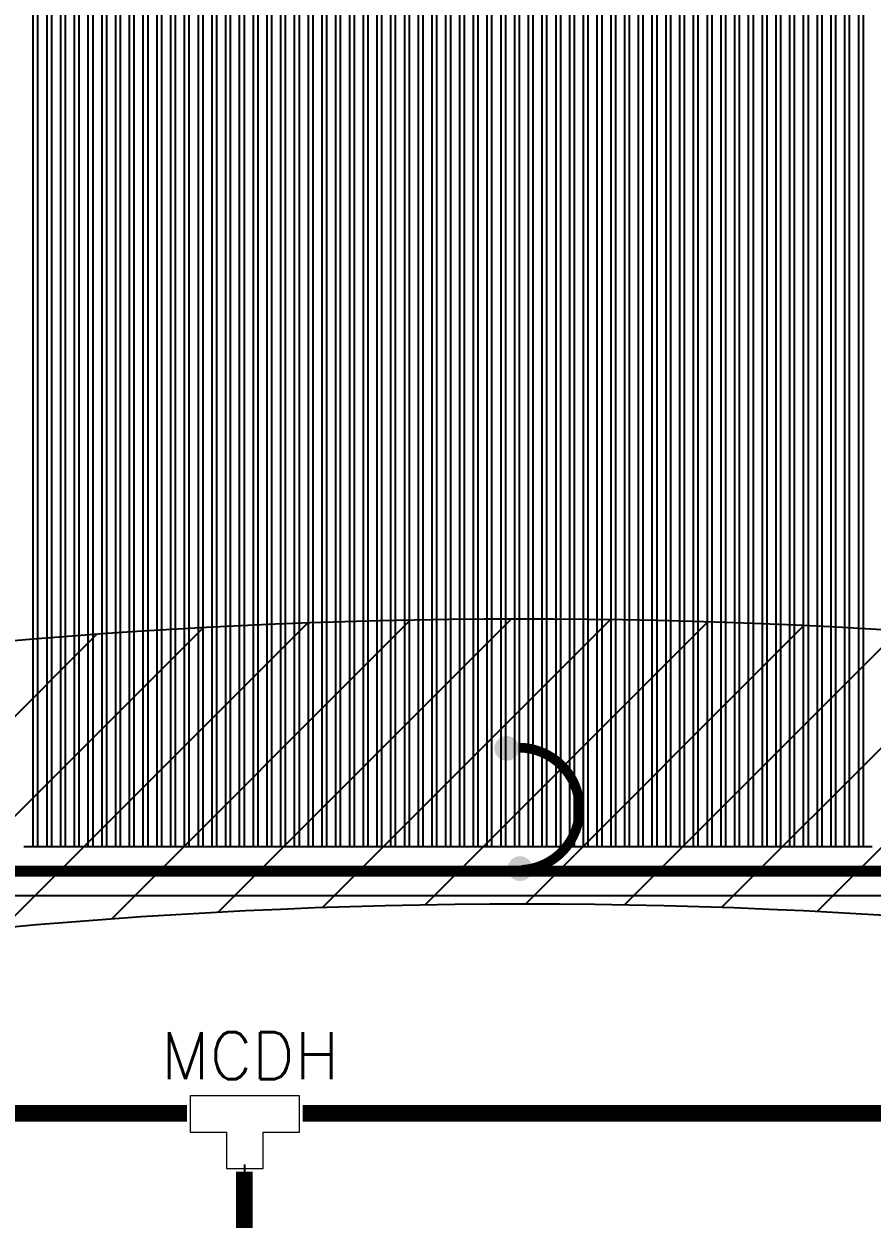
# Model space of a CAD drawing. Header units: millimetres. Extents: x -107267 to 109426, y -98906 to 83910.
# Drawn here: x 9564 to 13380, y -16538 to -11160 of the extents above; entities that cross this region are included whole.
import ezdxf

# ---------------------------------------------------------------- set-up
doc = ezdxf.new("R2010")
doc.units = ezdxf.units.MM
for name, pattern in [('ACAD_ISO10W100', [18, 12, -3, 0, -3]), ('ACAD_ISO12W100', [21, 12, -3, 0, -3, 0, -3]), ('HIDDEN2', [0.1875, 0.125, -0.0625])]:
    doc.linetypes.add(name, pattern=pattern)
for name, color, linetype in [('00 - ZONA DE PROTEÇÃO', 4, 'Continuous'), ('00 - Zona de proteção 2d', 4, 'Continuous'), ('Top (Plan) View-MISC', 7, 'Continuous')]:
    doc.layers.add(name, color=color, linetype=linetype)
for name, color, linetype, lineweight in [('000-M3G-MALHA NOVA', 5, 'ACAD_ISO10W100', 0), ('00_m3g_spda_ater_cabo50', 1, 'Continuous', 9), ('00_SPDA_captacao_novo', 5, 'Continuous', 9)]:
    doc.layers.add(name, color=color, linetype=linetype, lineweight=lineweight)
doc.styles.add('PDR2.0', font='romans.shx', dxfattribs={"height": 2})

# ---------------------------------------------------------------- blocks, each defined once
blk = doc.blocks.new('*U24')
at = {"lineweight": 9, "style": 'PDR2.0'}
blk.add_text('MCDH', height=1.7, dxfattribs=at).set_placement((-3.015, 1.248))
at = {"color": 255, "lineweight": 0}
blk.add_wipeout([(-2.085, 0.773), (-2.085, -0.773), (-0.773, -0.773), (-0.773, -2.085), (0.773, -2.085), (0.773, -0.773), (2.085, -0.773), (2.085, 0.773)], dxfattribs=at)
at = {"lineweight": 9}
blk.add_lwpolyline([(-0.656, -0.656), (-0.656, -1.968), (0.656, -1.968), (0.656, -0.656), (1.968, -0.656), (1.968, 0.656), (0.656, 0.656), (-0.656, 0.656), (-1.968, 0.656), (-1.968, -0.656)], close=True, dxfattribs=at)
blk = doc.blocks.new('*U343')
at = {"layer": 'Top (Plan) View-MISC', "color": 0, "linetype": 'ByBlock', "lineweight": -2}
blk.add_line((-12967.7, -15081.9), (23207.9, -15081.9), dxfattribs=at)
blk = doc.blocks.new('*U481')
at = {"layer": 'Top (Plan) View-MISC', "color": 0, "linetype": 'ByBlock', "lineweight": -2}
for p, q in [((9563.5, -14861.9), (9604.2, -14861.9)), ((9625.4, -14861.9), (9666.1, -14861.9)), ((9687.3, -14861.9), (9728, -14861.9)), ((9749.2, -14861.9), (9789.9, -14861.9)), ((9811.1, -14861.9), (9851.8, -14861.9)), ((9873, -14861.9), (9913.7, -14861.9)), ((9934.9, -14861.9), (9975.6, -14861.9)), ((9996.8, -14861.9), (10037.5, -14861.9)), ((10058.7, -14861.9), (10099.4, -14861.9)), ((10120.6, -14861.9), (10161.3, -14861.9)), ((10182.5, -14861.9), (10223.2, -14861.9)), ((10244.4, -14861.9), (10285.1, -14861.9)), ((10306.3, -14861.9), (10347, -14861.9)), ((10368.2, -14861.9), (10408.9, -14861.9)), ((10430.1, -14861.9), (10470.8, -14861.9)), ((10492, -14861.9), (10532.7, -14861.9)), ((10553.9, -14861.9), (10594.6, -14861.9)), ((10615.8, -14861.9), (10656.5, -14861.9)), ((10677.7, -14861.9), (10718.4, -14861.9)), ((10739.6, -14861.9), (10780.3, -14861.9)), ((10801.5, -14861.9), (10842.2, -14861.9)), ((10863.4, -14861.9), (10904.1, -14861.9)), ((10925.3, -14861.9), (10966, -14861.9)), ((10987.2, -14861.9), (11027.9, -14861.9)), ((11049.1, -14861.9), (11089.8, -14861.9)), ((11111, -14861.9), (11151.7, -14861.9)), ((11172.9, -14861.9), (11213.6, -14861.9)), ((11234.8, -14861.9), (11275.5, -14861.9)), ((11296.7, -14861.9), (11337.4, -14861.9)), ((11358.6, -14861.9), (11399.3, -14861.9)), ((11420.5, -14861.9), (11461.2, -14861.9)), ((11482.4, -14861.9), (11523.1, -14861.9)), ((11544.3, -14861.9), (11585, -14861.9)), ((11606.2, -14861.9), (11646.9, -14861.9)), ((11668.1, -14861.9), (11708.8, -14861.9)), ((11730, -14861.9), (11770.7, -14861.9)), ((11791.9, -14861.9), (11832.6, -14861.9)), ((11853.8, -14861.9), (11894.5, -14861.9)), ((11915.7, -14861.9), (11956.4, -14861.9)), ((11977.6, -14861.9), (12018.3, -14861.9)), ((12039.5, -14861.9), (12080.2, -14861.9)), ((12101.4, -14861.9), (12142.1, -14861.9)), ((12163.3, -14861.9), (12204, -14861.9)), ((12225.2, -14861.9), (12265.9, -14861.9)), ((12287.1, -14861.9), (12327.8, -14861.9)), ((12349, -14861.9), (12389.7, -14861.9)), ((12410.9, -14861.9), (12451.6, -14861.9)), ((12472.8, -14861.9), (12513.5, -14861.9)), ((12534.7, -14861.9), (12575.4, -14861.9)), ((12596.6, -14861.9), (12637.3, -14861.9)), ((12658.5, -14861.9), (12699.2, -14861.9)), ((12720.4, -14861.9), (12761.1, -14861.9)), ((12782.3, -14861.9), (12823, -14861.9)), ((12844.2, -14861.9), (12884.9, -14861.9)), ((12906.1, -14861.9), (12946.8, -14861.9)), ((12968, -14861.9), (13008.7, -14861.9)), ((13029.9, -14861.9), (13070.6, -14861.9)), ((13091.8, -14861.9), (13132.5, -14861.9)), ((13153.7, -14861.9), (13194.4, -14861.9)), ((13215.6, -14861.9), (13256.3, -14861.9)), ((13277.5, -14861.9), (13318.2, -14861.9)), ((13339.4, -14861.9), (13380.1, -14861.9))]:
    blk.add_line(p, q, dxfattribs=at)
blk = doc.blocks.new('*U647')
at = {"layer": 'Top (Plan) View-MISC', "color": 0, "linetype": 'ByBlock', "lineweight": -2}
for p, q in [((13318.2, -7621.9), (13318.2, -14861.9)), ((13339.4, -7621.9), (13339.4, -14861.9)), ((13318.2, -14861.9), (13339.4, -14861.9))]:
    blk.add_line(p, q, dxfattribs=at)
blk = doc.blocks.new('*U648')
at = {"layer": 'Top (Plan) View-MISC', "color": 0, "linetype": 'ByBlock', "lineweight": -2}
for p, q in [((13256.3, -7621.9), (13256.3, -14861.9)), ((13277.5, -7621.9), (13277.5, -14861.9)), ((13256.3, -14861.9), (13277.5, -14861.9))]:
    blk.add_line(p, q, dxfattribs=at)
blk = doc.blocks.new('*U649')
at = {"layer": 'Top (Plan) View-MISC', "color": 0, "linetype": 'ByBlock', "lineweight": -2}
for p, q in [((13194.4, -7621.9), (13194.4, -14861.9)), ((13215.6, -7621.9), (13215.6, -14861.9)), ((13194.4, -14861.9), (13215.6, -14861.9))]:
    blk.add_line(p, q, dxfattribs=at)
blk = doc.blocks.new('*U650')
at = {"layer": 'Top (Plan) View-MISC', "color": 0, "linetype": 'ByBlock', "lineweight": -2}
for p, q in [((13132.5, -7621.9), (13132.5, -14861.9)), ((13153.7, -7621.9), (13153.7, -14861.9)), ((13132.5, -14861.9), (13153.7, -14861.9))]:
    blk.add_line(p, q, dxfattribs=at)
blk = doc.blocks.new('*U651')
at = {"layer": 'Top (Plan) View-MISC', "color": 0, "linetype": 'ByBlock', "lineweight": -2}
for p, q in [((13070.6, -7621.9), (13070.6, -14861.9)), ((13091.8, -7621.9), (13091.8, -14861.9)), ((13070.6, -14861.9), (13091.8, -14861.9))]:
    blk.add_line(p, q, dxfattribs=at)
blk = doc.blocks.new('*U652')
at = {"layer": 'Top (Plan) View-MISC', "color": 0, "linetype": 'ByBlock', "lineweight": -2}
for p, q in [((13008.7, -7621.9), (13008.7, -14861.9)), ((13029.9, -7621.9), (13029.9, -14861.9)), ((13008.7, -14861.9), (13029.9, -14861.9))]:
    blk.add_line(p, q, dxfattribs=at)
blk = doc.blocks.new('*U653')
at = {"layer": 'Top (Plan) View-MISC', "color": 0, "linetype": 'ByBlock', "lineweight": -2}
for p, q in [((12946.8, -7621.9), (12946.8, -14861.9)), ((12968, -7621.9), (12968, -14861.9)), ((12946.8, -14861.9), (12968, -14861.9))]:
    blk.add_line(p, q, dxfattribs=at)
blk = doc.blocks.new('*U654')
at = {"layer": 'Top (Plan) View-MISC', "color": 0, "linetype": 'ByBlock', "lineweight": -2}
for p, q in [((12884.9, -7621.9), (12884.9, -14861.9)), ((12906.1, -7621.9), (12906.1, -14861.9)), ((12884.9, -14861.9), (12906.1, -14861.9))]:
    blk.add_line(p, q, dxfattribs=at)
blk = doc.blocks.new('*U655')
at = {"layer": 'Top (Plan) View-MISC', "color": 0, "linetype": 'ByBlock', "lineweight": -2}
for p, q in [((12823, -7621.9), (12823, -14861.9)), ((12844.2, -7621.9), (12844.2, -14861.9)), ((12823, -14861.9), (12844.2, -14861.9))]:
    blk.add_line(p, q, dxfattribs=at)
blk = doc.blocks.new('*U656')
at = {"layer": 'Top (Plan) View-MISC', "color": 0, "linetype": 'ByBlock', "lineweight": -2}
for p, q in [((12761.1, -7621.9), (12761.1, -14861.9)), ((12782.3, -7621.9), (12782.3, -14861.9)), ((12761.1, -14861.9), (12782.3, -14861.9))]:
    blk.add_line(p, q, dxfattribs=at)
blk = doc.blocks.new('*U657')
at = {"layer": 'Top (Plan) View-MISC', "color": 0, "linetype": 'ByBlock', "lineweight": -2}
for p, q in [((12699.2, -7621.9), (12699.2, -14861.9)), ((12720.4, -7621.9), (12720.4, -14861.9)), ((12699.2, -14861.9), (12720.4, -14861.9))]:
    blk.add_line(p, q, dxfattribs=at)
blk = doc.blocks.new('*U658')
at = {"layer": 'Top (Plan) View-MISC', "color": 0, "linetype": 'ByBlock', "lineweight": -2}
for p, q in [((12637.3, -7621.9), (12637.3, -14861.9)), ((12658.5, -7621.9), (12658.5, -14861.9)), ((12637.3, -14861.9), (12658.5, -14861.9))]:
    blk.add_line(p, q, dxfattribs=at)
blk = doc.blocks.new('*U659')
at = {"layer": 'Top (Plan) View-MISC', "color": 0, "linetype": 'ByBlock', "lineweight": -2}
for p, q in [((12575.4, -7621.9), (12575.4, -14861.9)), ((12596.6, -7621.9), (12596.6, -14861.9)), ((12575.4, -14861.9), (12596.6, -14861.9))]:
    blk.add_line(p, q, dxfattribs=at)
blk = doc.blocks.new('*U660')
at = {"layer": 'Top (Plan) View-MISC', "color": 0, "linetype": 'ByBlock', "lineweight": -2}
for p, q in [((12513.5, -7621.9), (12513.5, -14861.9)), ((12534.7, -7621.9), (12534.7, -14861.9)), ((12513.5, -14861.9), (12534.7, -14861.9))]:
    blk.add_line(p, q, dxfattribs=at)
blk = doc.blocks.new('*U661')
at = {"layer": 'Top (Plan) View-MISC', "color": 0, "linetype": 'ByBlock', "lineweight": -2}
for p, q in [((12451.6, -7621.9), (12451.6, -14861.9)), ((12472.8, -7621.9), (12472.8, -14861.9)), ((12451.6, -14861.9), (12472.8, -14861.9))]:
    blk.add_line(p, q, dxfattribs=at)
blk = doc.blocks.new('*U662')
at = {"layer": 'Top (Plan) View-MISC', "color": 0, "linetype": 'ByBlock', "lineweight": -2}
for p, q in [((12389.7, -7621.9), (12389.7, -14861.9)), ((12410.9, -7621.9), (12410.9, -14861.9)), ((12389.7, -14861.9), (12410.9, -14861.9))]:
    blk.add_line(p, q, dxfattribs=at)
blk = doc.blocks.new('*U663')
at = {"layer": 'Top (Plan) View-MISC', "color": 0, "linetype": 'ByBlock', "lineweight": -2}
for p, q in [((12327.8, -7621.9), (12327.8, -14861.9)), ((12349, -7621.9), (12349, -14861.9)), ((12327.8, -14861.9), (12349, -14861.9))]:
    blk.add_line(p, q, dxfattribs=at)
blk = doc.blocks.new('*U664')
at = {"layer": 'Top (Plan) View-MISC', "color": 0, "linetype": 'ByBlock', "lineweight": -2}
for p, q in [((12265.9, -7621.9), (12265.9, -14861.9)), ((12287.1, -7621.9), (12287.1, -14861.9)), ((12265.9, -14861.9), (12287.1, -14861.9))]:
    blk.add_line(p, q, dxfattribs=at)
blk = doc.blocks.new('*U665')
at = {"layer": 'Top (Plan) View-MISC', "color": 0, "linetype": 'ByBlock', "lineweight": -2}
for p, q in [((12204, -7621.9), (12204, -14861.9)), ((12225.2, -7621.9), (12225.2, -14861.9)), ((12204, -14861.9), (12225.2, -14861.9))]:
    blk.add_line(p, q, dxfattribs=at)
blk = doc.blocks.new('*U666')
at = {"layer": 'Top (Plan) View-MISC', "color": 0, "linetype": 'ByBlock', "lineweight": -2}
for p, q in [((12142.1, -7621.9), (12142.1, -14861.9)), ((12163.3, -7621.9), (12163.3, -14861.9)), ((12142.1, -14861.9), (12163.3, -14861.9))]:
    blk.add_line(p, q, dxfattribs=at)
blk = doc.blocks.new('*U667')
at = {"layer": 'Top (Plan) View-MISC', "color": 0, "linetype": 'ByBlock', "lineweight": -2}
for p, q in [((12080.2, -7621.9), (12080.2, -14861.9)), ((12101.4, -7621.9), (12101.4, -14861.9)), ((12080.2, -14861.9), (12101.4, -14861.9))]:
    blk.add_line(p, q, dxfattribs=at)
blk = doc.blocks.new('*U668')
at = {"layer": 'Top (Plan) View-MISC', "color": 0, "linetype": 'ByBlock', "lineweight": -2}
for p, q in [((12018.3, -7621.9), (12018.3, -14861.9)), ((12039.5, -7621.9), (12039.5, -14861.9)), ((12018.3, -14861.9), (12039.5, -14861.9))]:
    blk.add_line(p, q, dxfattribs=at)
blk = doc.blocks.new('*U669')
at = {"layer": 'Top (Plan) View-MISC', "color": 0, "linetype": 'ByBlock', "lineweight": -2}
for p, q in [((11956.4, -7621.9), (11956.4, -14861.9)), ((11977.6, -7621.9), (11977.6, -14861.9)), ((11956.4, -14861.9), (11977.6, -14861.9))]:
    blk.add_line(p, q, dxfattribs=at)
blk = doc.blocks.new('*U670')
at = {"layer": 'Top (Plan) View-MISC', "color": 0, "linetype": 'ByBlock', "lineweight": -2}
for p, q in [((11894.5, -7621.9), (11894.5, -14861.9)), ((11915.7, -7621.9), (11915.7, -14861.9)), ((11894.5, -14861.9), (11915.7, -14861.9))]:
    blk.add_line(p, q, dxfattribs=at)
blk = doc.blocks.new('*U671')
at = {"layer": 'Top (Plan) View-MISC', "color": 0, "linetype": 'ByBlock', "lineweight": -2}
for p, q in [((11832.6, -7621.9), (11832.6, -14861.9)), ((11853.8, -7621.9), (11853.8, -14861.9)), ((11832.6, -14861.9), (11853.8, -14861.9))]:
    blk.add_line(p, q, dxfattribs=at)
blk = doc.blocks.new('*U672')
at = {"layer": 'Top (Plan) View-MISC', "color": 0, "linetype": 'ByBlock', "lineweight": -2}
for p, q in [((11770.7, -7621.9), (11770.7, -14861.9)), ((11791.9, -7621.9), (11791.9, -14861.9)), ((11770.7, -14861.9), (11791.9, -14861.9))]:
    blk.add_line(p, q, dxfattribs=at)
blk = doc.blocks.new('*U673')
at = {"layer": 'Top (Plan) View-MISC', "color": 0, "linetype": 'ByBlock', "lineweight": -2}
for p, q in [((11708.8, -7621.9), (11708.8, -14861.9)), ((11730, -7621.9), (11730, -14861.9)), ((11708.8, -14861.9), (11730, -14861.9))]:
    blk.add_line(p, q, dxfattribs=at)
blk = doc.blocks.new('*U674')
at = {"layer": 'Top (Plan) View-MISC', "color": 0, "linetype": 'ByBlock', "lineweight": -2}
for p, q in [((11646.9, -7621.9), (11646.9, -14861.9)), ((11668.1, -7621.9), (11668.1, -14861.9)), ((11646.9, -14861.9), (11668.1, -14861.9))]:
    blk.add_line(p, q, dxfattribs=at)
blk = doc.blocks.new('*U675')
at = {"layer": 'Top (Plan) View-MISC', "color": 0, "linetype": 'ByBlock', "lineweight": -2}
for p, q in [((11585, -7621.9), (11585, -14861.9)), ((11606.2, -7621.9), (11606.2, -14861.9)), ((11585, -14861.9), (11606.2, -14861.9))]:
    blk.add_line(p, q, dxfattribs=at)
blk = doc.blocks.new('*U676')
at = {"layer": 'Top (Plan) View-MISC', "color": 0, "linetype": 'ByBlock', "lineweight": -2}
for p, q in [((11523.1, -7621.9), (11523.1, -14861.9)), ((11544.3, -7621.9), (11544.3, -14861.9)), ((11523.1, -14861.9), (11544.3, -14861.9))]:
    blk.add_line(p, q, dxfattribs=at)
blk = doc.blocks.new('*U677')
at = {"layer": 'Top (Plan) View-MISC', "color": 0, "linetype": 'ByBlock', "lineweight": -2}
for p, q in [((11461.2, -7621.9), (11461.2, -14861.9)), ((11482.4, -7621.9), (11482.4, -14861.9)), ((11461.2, -14861.9), (11482.4, -14861.9))]:
    blk.add_line(p, q, dxfattribs=at)
blk = doc.blocks.new('*U678')
at = {"layer": 'Top (Plan) View-MISC', "color": 0, "linetype": 'ByBlock', "lineweight": -2}
for p, q in [((11399.3, -7621.9), (11399.3, -14861.9)), ((11420.5, -7621.9), (11420.5, -14861.9)), ((11399.3, -14861.9), (11420.5, -14861.9))]:
    blk.add_line(p, q, dxfattribs=at)
blk = doc.blocks.new('*U679')
at = {"layer": 'Top (Plan) View-MISC', "color": 0, "linetype": 'ByBlock', "lineweight": -2}
for p, q in [((11337.4, -7621.9), (11337.4, -14861.9)), ((11358.6, -7621.9), (11358.6, -14861.9)), ((11337.4, -14861.9), (11358.6, -14861.9))]:
    blk.add_line(p, q, dxfattribs=at)
blk = doc.blocks.new('*U680')
at = {"layer": 'Top (Plan) View-MISC', "color": 0, "linetype": 'ByBlock', "lineweight": -2}
for p, q in [((11275.5, -7621.9), (11275.5, -14861.9)), ((11296.7, -7621.9), (11296.7, -14861.9)), ((11275.5, -14861.9), (11296.7, -14861.9))]:
    blk.add_line(p, q, dxfattribs=at)
blk = doc.blocks.new('*U681')
at = {"layer": 'Top (Plan) View-MISC', "color": 0, "linetype": 'ByBlock', "lineweight": -2}
for p, q in [((11213.6, -7621.9), (11213.6, -14861.9)), ((11234.8, -7621.9), (11234.8, -14861.9)), ((11213.6, -14861.9), (11234.8, -14861.9))]:
    blk.add_line(p, q, dxfattribs=at)
blk = doc.blocks.new('*U682')
at = {"layer": 'Top (Plan) View-MISC', "color": 0, "linetype": 'ByBlock', "lineweight": -2}
for p, q in [((11151.7, -7621.9), (11151.7, -14861.9)), ((11172.9, -7621.9), (11172.9, -14861.9)), ((11151.7, -14861.9), (11172.9, -14861.9))]:
    blk.add_line(p, q, dxfattribs=at)
blk = doc.blocks.new('*U683')
at = {"layer": 'Top (Plan) View-MISC', "color": 0, "linetype": 'ByBlock', "lineweight": -2}
for p, q in [((11089.8, -7621.9), (11089.8, -14861.9)), ((11111, -7621.9), (11111, -14861.9)), ((11089.8, -14861.9), (11111, -14861.9))]:
    blk.add_line(p, q, dxfattribs=at)
blk = doc.blocks.new('*U684')
at = {"layer": 'Top (Plan) View-MISC', "color": 0, "linetype": 'ByBlock', "lineweight": -2}
for p, q in [((11027.9, -7621.9), (11027.9, -14861.9)), ((11049.1, -7621.9), (11049.1, -14861.9)), ((11027.9, -14861.9), (11049.1, -14861.9))]:
    blk.add_line(p, q, dxfattribs=at)
blk = doc.blocks.new('*U685')
at = {"layer": 'Top (Plan) View-MISC', "color": 0, "linetype": 'ByBlock', "lineweight": -2}
for p, q in [((10966, -7621.9), (10966, -14861.9)), ((10987.2, -7621.9), (10987.2, -14861.9)), ((10966, -14861.9), (10987.2, -14861.9))]:
    blk.add_line(p, q, dxfattribs=at)
blk = doc.blocks.new('*U686')
at = {"layer": 'Top (Plan) View-MISC', "color": 0, "linetype": 'ByBlock', "lineweight": -2}
for p, q in [((10904.1, -7621.9), (10904.1, -14861.9)), ((10925.3, -7621.9), (10925.3, -14861.9)), ((10904.1, -14861.9), (10925.3, -14861.9))]:
    blk.add_line(p, q, dxfattribs=at)
blk = doc.blocks.new('*U687')
at = {"layer": 'Top (Plan) View-MISC', "color": 0, "linetype": 'ByBlock', "lineweight": -2}
for p, q in [((10842.2, -7621.9), (10842.2, -14861.9)), ((10863.4, -7621.9), (10863.4, -14861.9)), ((10842.2, -14861.9), (10863.4, -14861.9))]:
    blk.add_line(p, q, dxfattribs=at)
blk = doc.blocks.new('*U688')
at = {"layer": 'Top (Plan) View-MISC', "color": 0, "linetype": 'ByBlock', "lineweight": -2}
for p, q in [((10780.3, -7621.9), (10780.3, -14861.9)), ((10801.5, -7621.9), (10801.5, -14861.9)), ((10780.3, -14861.9), (10801.5, -14861.9))]:
    blk.add_line(p, q, dxfattribs=at)
blk = doc.blocks.new('*U689')
at = {"layer": 'Top (Plan) View-MISC', "color": 0, "linetype": 'ByBlock', "lineweight": -2}
for p, q in [((10718.4, -7621.9), (10718.4, -14861.9)), ((10739.6, -7621.9), (10739.6, -14861.9)), ((10718.4, -14861.9), (10739.6, -14861.9))]:
    blk.add_line(p, q, dxfattribs=at)
blk = doc.blocks.new('*U690')
at = {"layer": 'Top (Plan) View-MISC', "color": 0, "linetype": 'ByBlock', "lineweight": -2}
for p, q in [((10656.5, -7621.9), (10656.5, -14861.9)), ((10677.7, -7621.9), (10677.7, -14861.9)), ((10656.5, -14861.9), (10677.7, -14861.9))]:
    blk.add_line(p, q, dxfattribs=at)
blk = doc.blocks.new('*U691')
at = {"layer": 'Top (Plan) View-MISC', "color": 0, "linetype": 'ByBlock', "lineweight": -2}
for p, q in [((10594.6, -7621.9), (10594.6, -14861.9)), ((10615.8, -7621.9), (10615.8, -14861.9)), ((10594.6, -14861.9), (10615.8, -14861.9))]:
    blk.add_line(p, q, dxfattribs=at)
blk = doc.blocks.new('*U692')
at = {"layer": 'Top (Plan) View-MISC', "color": 0, "linetype": 'ByBlock', "lineweight": -2}
for p, q in [((10532.7, -7621.9), (10532.7, -14861.9)), ((10553.9, -7621.9), (10553.9, -14861.9)), ((10532.7, -14861.9), (10553.9, -14861.9))]:
    blk.add_line(p, q, dxfattribs=at)
blk = doc.blocks.new('*U693')
at = {"layer": 'Top (Plan) View-MISC', "color": 0, "linetype": 'ByBlock', "lineweight": -2}
for p, q in [((10470.8, -7621.9), (10470.8, -14861.9)), ((10492, -7621.9), (10492, -14861.9)), ((10470.8, -14861.9), (10492, -14861.9))]:
    blk.add_line(p, q, dxfattribs=at)
blk = doc.blocks.new('*U694')
at = {"layer": 'Top (Plan) View-MISC', "color": 0, "linetype": 'ByBlock', "lineweight": -2}
for p, q in [((10408.9, -7621.9), (10408.9, -14861.9)), ((10430.1, -7621.9), (10430.1, -14861.9)), ((10408.9, -14861.9), (10430.1, -14861.9))]:
    blk.add_line(p, q, dxfattribs=at)
blk = doc.blocks.new('*U695')
at = {"layer": 'Top (Plan) View-MISC', "color": 0, "linetype": 'ByBlock', "lineweight": -2}
for p, q in [((10347, -7621.9), (10347, -14861.9)), ((10368.2, -7621.9), (10368.2, -14861.9)), ((10347, -14861.9), (10368.2, -14861.9))]:
    blk.add_line(p, q, dxfattribs=at)
blk = doc.blocks.new('*U696')
at = {"layer": 'Top (Plan) View-MISC', "color": 0, "linetype": 'ByBlock', "lineweight": -2}
for p, q in [((10285.1, -7621.9), (10285.1, -14861.9)), ((10306.3, -7621.9), (10306.3, -14861.9)), ((10285.1, -14861.9), (10306.3, -14861.9))]:
    blk.add_line(p, q, dxfattribs=at)
blk = doc.blocks.new('*U697')
at = {"layer": 'Top (Plan) View-MISC', "color": 0, "linetype": 'ByBlock', "lineweight": -2}
for p, q in [((10223.2, -7621.9), (10223.2, -14861.9)), ((10244.4, -7621.9), (10244.4, -14861.9)), ((10223.2, -14861.9), (10244.4, -14861.9))]:
    blk.add_line(p, q, dxfattribs=at)
blk = doc.blocks.new('*U698')
at = {"layer": 'Top (Plan) View-MISC', "color": 0, "linetype": 'ByBlock', "lineweight": -2}
for p, q in [((10161.3, -7621.9), (10161.3, -14861.9)), ((10182.5, -7621.9), (10182.5, -14861.9)), ((10161.3, -14861.9), (10182.5, -14861.9))]:
    blk.add_line(p, q, dxfattribs=at)
blk = doc.blocks.new('*U699')
at = {"layer": 'Top (Plan) View-MISC', "color": 0, "linetype": 'ByBlock', "lineweight": -2}
for p, q in [((10099.4, -7621.9), (10099.4, -14861.9)), ((10120.6, -7621.9), (10120.6, -14861.9)), ((10099.4, -14861.9), (10120.6, -14861.9))]:
    blk.add_line(p, q, dxfattribs=at)
blk = doc.blocks.new('*U700')
at = {"layer": 'Top (Plan) View-MISC', "color": 0, "linetype": 'ByBlock', "lineweight": -2}
for p, q in [((10037.5, -7621.9), (10037.5, -14861.9)), ((10058.7, -7621.9), (10058.7, -14861.9)), ((10037.5, -14861.9), (10058.7, -14861.9))]:
    blk.add_line(p, q, dxfattribs=at)
blk = doc.blocks.new('*U701')
at = {"layer": 'Top (Plan) View-MISC', "color": 0, "linetype": 'ByBlock', "lineweight": -2}
for p, q in [((9975.6, -7621.9), (9975.6, -14861.9)), ((9996.8, -7621.9), (9996.8, -14861.9)), ((9975.6, -14861.9), (9996.8, -14861.9))]:
    blk.add_line(p, q, dxfattribs=at)
blk = doc.blocks.new('*U702')
at = {"layer": 'Top (Plan) View-MISC', "color": 0, "linetype": 'ByBlock', "lineweight": -2}
for p, q in [((9913.7, -7621.9), (9913.7, -14861.9)), ((9934.9, -7621.9), (9934.9, -14861.9)), ((9913.7, -14861.9), (9934.9, -14861.9))]:
    blk.add_line(p, q, dxfattribs=at)
blk = doc.blocks.new('*U703')
at = {"layer": 'Top (Plan) View-MISC', "color": 0, "linetype": 'ByBlock', "lineweight": -2}
for p, q in [((9851.8, -7621.9), (9851.8, -14861.9)), ((9873, -7621.9), (9873, -14861.9)), ((9851.8, -14861.9), (9873, -14861.9))]:
    blk.add_line(p, q, dxfattribs=at)
blk = doc.blocks.new('*U704')
at = {"layer": 'Top (Plan) View-MISC', "color": 0, "linetype": 'ByBlock', "lineweight": -2}
for p, q in [((9789.9, -7621.9), (9789.9, -14861.9)), ((9811.1, -7621.9), (9811.1, -14861.9)), ((9789.9, -14861.9), (9811.1, -14861.9))]:
    blk.add_line(p, q, dxfattribs=at)
blk = doc.blocks.new('*U705')
at = {"layer": 'Top (Plan) View-MISC', "color": 0, "linetype": 'ByBlock', "lineweight": -2}
for p, q in [((9728, -7621.9), (9728, -14861.9)), ((9749.2, -7621.9), (9749.2, -14861.9)), ((9728, -14861.9), (9749.2, -14861.9))]:
    blk.add_line(p, q, dxfattribs=at)
blk = doc.blocks.new('*U706')
at = {"layer": 'Top (Plan) View-MISC', "color": 0, "linetype": 'ByBlock', "lineweight": -2}
for p, q in [((9666.1, -7621.9), (9666.1, -14861.9)), ((9687.3, -7621.9), (9687.3, -14861.9)), ((9666.1, -14861.9), (9687.3, -14861.9))]:
    blk.add_line(p, q, dxfattribs=at)
blk = doc.blocks.new('*U707')
at = {"layer": 'Top (Plan) View-MISC', "color": 0, "linetype": 'ByBlock', "lineweight": -2}
for p, q in [((9604.2, -7621.9), (9604.2, -14861.9)), ((9625.4, -7621.9), (9625.4, -14861.9)), ((9604.2, -14861.9), (9625.4, -14861.9))]:
    blk.add_line(p, q, dxfattribs=at)

msp = doc.modelspace()

# ---------------------------------------------------------------- hatches: boundary and pattern name
at = {"layer": '00 - ZONA DE PROTEÇÃO'}
h = msp.add_hatch(dxfattribs=at)
h.set_pattern_fill('ANSI31', color=256, scale=100)
h.paths.add_polyline_path([(-13707.5, -10990.4, -0.186516), (-13820.6, -14966.5, 0.414214), (-13179.3, -15607.9, -0.104933), (-3151, -15607.9, -0.09784), (6816.5, -15607.9, -0.097708), (16816.5, -15607.9, -0.143023), (23528.8, -15599.5, 0.414214), (24170.1, -14958.2, -0.142426), (24170.1, -7613.3, -0.10484), (23957.5, 478.5, 0.414214), (23316.2, 1119.8, -0.093557), (16807.7, 577.3, -0.082777), (6855.7, 562.6, -0.082236), (-3141.3, 575.6, -0.08359), (-13132.3, 575.6, -0.101166), (-21195.5, 556.2, 0.414214), (-21836.8, -85.1, -0.113967), (-21836.8, -7622.3, -0.301912), (-21836.8, -10478, 0.414214), (-21195.5, -11119.4, -0.128973)])
h.paths.add_polyline_path([(-20156.9, -9561, 0.142702), (-20481.7, -7424.5, 0.092198), (-20379.7, -831.6, 0.088905), (-13141.3, -732.3, 0.083475), (-3150.3, -732.3, 0.082902), (6855.6, -738.1, 0.108059), (16863.1, -739.3, 0.098139), (22506.3, -522.8, 0.085608), (22847, -7584.3, 0.113812), (22635.2, -14069.1, 0.112262), (16761.1, -14291.3, 0.092477), (6816.6, -14301.6, 0.093024), (-3142, -14299.9, 0.090083), (-12232.6, -14126.3, 0.160127), (-12766.5, -9913.6, 0.116887)], flags=16)
at = {"layer": '00_SPDA_captacao_novo', "linetype": 'HIDDEN2', "lineweight": -2, "ltscale": 2750}
h = msp.add_hatch(color=256, dxfattribs=at)
h.dxf.hatch_style = 1
edge = h.paths.add_edge_path()
edge.add_arc((11736.1, -14419.9), 55.8, 270, 630, ccw=False)
h = msp.add_hatch(color=256, dxfattribs=at)
h.dxf.hatch_style = 1
edge = h.paths.add_edge_path()
edge.add_arc((11796.2, -14960.8), 55.8, 270, 630, ccw=False)

# ---------------------------------------------------------------- linework, layer by layer
at = {"layer": '00 - ZONA DE PROTEÇÃO', "elevation": 6590}
for points in [[(-21836.8, -85.1, -0.113967), (-21836.8, -7622.3, -0.301912), (-21836.8, -10478, 0.414214), (-21195.5, -11119.4, -0.128973), (-13707.5, -10990.4, -0.186516), (-13820.6, -14966.5, 0.414214), (-13179.3, -15607.9, -0.104933), (-3151, -15607.9, -0.09784), (6816.5, -15607.9, -0.097708), (16816.5, -15607.9, -0.143023), (23528.8, -15599.5, 0.414214), (24170.1, -14958.2, -0.142426), (24170.1, -7613.3, -0.10484), (23957.5, 478.5, 0.414214), (23316.2, 1119.8, -0.093557), (16807.7, 577.3, -0.082777), (6855.7, 562.6, -0.082236), (-3141.3, 575.6, -0.08359), (-13132.3, 575.6, -0.101166), (-21195.5, 556.2, 0.414214)], [(-20379.7, -831.6, -0.092198), (-20481.7, -7424.5, -0.142702), (-20156.9, -9561, -0.116887), (-12766.5, -9913.6, -0.160127), (-12232.6, -14126.3, -0.090083), (-3142, -14299.9, -0.093024), (6816.6, -14301.6, -0.092477), (16761.1, -14291.3, -0.112262), (22635.2, -14069.1, -0.113812), (22847, -7584.3, -0.085608), (22506.3, -522.8, -0.098139), (16863.1, -739.3, -0.108059), (6855.6, -738.1, -0.082902), (-3150.3, -732.3, -0.083475), (-13141.3, -732.3, -0.088905)]]:
    msp.add_lwpolyline(points, format="xyb", close=True, dxfattribs=at)
at = {"layer": '000-M3G-MALHA NOVA', "ltscale": 0.5, "const_width": 50}
msp.add_lwpolyline([(-21305, -95.6), (23538.6, -97.6), (23547.6, -14971.9), (23207.9, -14971.9), (-13075, -14971.9), (-13130.7, -14971.9), (-13295, -14971.9), (-13295, -10508.5), (-13295, -10455), (-21305, -10455), (-21305, -95.6)], close=True, dxfattribs=at)
at = {"layer": '00_m3g_spda_ater_cabo50', "linetype": 'ACAD_ISO12W100', "lineweight": -2, "const_width": 75}
msp.add_lwpolyline([(-22409.7, 1138.1), (-22409.7, -11569.8), (-14407.5, -11569.8), (-14407.5, -16061.9), (24648.9, -16061.9), (24648.9, 1138.1), (-2214.8, 1138.1), (-2214.8, 4938.1), (-7364.8, 4938.1), (-7364.8, 1138.1)], close=True, dxfattribs=at)
msp.add_lwpolyline([(-9897.6, -20290), (-9884.8, -26295.3), (10555.4, -26295.3), (10555.4, -16292.7)], dxfattribs=at)
at = {"layer": '00_SPDA_captacao_novo', "linetype": 'HIDDEN2', "lineweight": -2, "ltscale": 2750, "const_width": 43.8, "elevation": 5647.8}
msp.add_lwpolyline([(11791.7, -14416.4, -0.968586), (11803.1, -14966.8, -1)], format="xyb", dxfattribs=at)

# ---------------------------------------------------------------- block references
at = {"layer": 'Top (Plan) View-MISC'}
for name in ['*U481', '*U707', '*U706', '*U705', '*U704', '*U703', '*U702', '*U701', '*U700', '*U699', '*U698', '*U697', '*U696', '*U695', '*U694', '*U693', '*U692', '*U691', '*U690', '*U689', '*U688', '*U687', '*U686', '*U685', '*U684', '*U683', '*U682', '*U681', '*U680', '*U679', '*U678', '*U677', '*U676', '*U675', '*U674', '*U673', '*U672', '*U671', '*U670', '*U669', '*U668', '*U667', '*U666', '*U665', '*U664', '*U663', '*U662', '*U661', '*U660', '*U659', '*U658', '*U657', '*U656', '*U655', '*U654', '*U653', '*U652', '*U651', '*U650', '*U649', '*U648', '*U647', '*U343']:
    msp.add_blockref(name, (0, 0), dxfattribs=at)

# ---------------------------------------------------------------- next in the draw order: block references
at = {"layer": '00_m3g_spda_ater_cabo50', "xscale": 125, "yscale": 125, "zscale": 125}
msp.add_blockref('*U24', (10557.6, -16064.7), dxfattribs=at)

# ---------------------------------------------------------------- next in the draw order: linework, layer by layer
at = {"layer": '00 - Zona de proteção 2d', "extrusion": (1, 0, 0), "elevation": 10555.4}
msp.add_lwpolyline([(-16292.7, 0), (-82469.6, 0)], dxfattribs=at)

doc.saveas('drawing.dxf')
